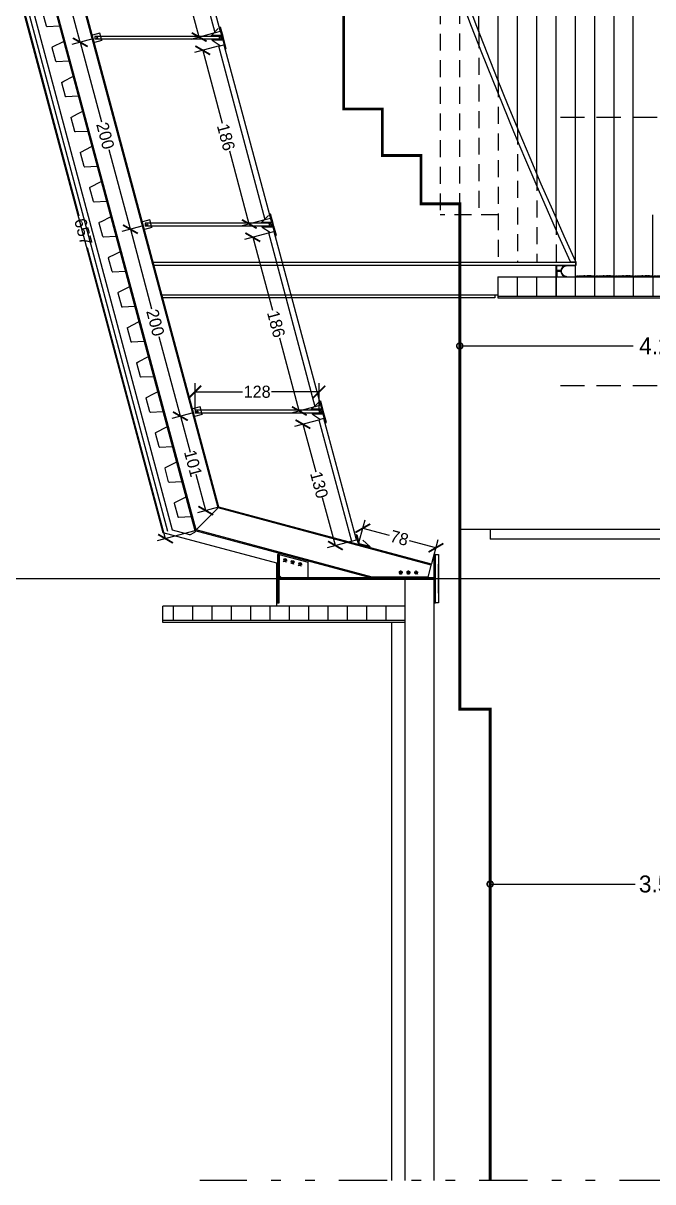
# Model space of a CAD drawing. Extents: x 271.1 to 330.5, y -7 to 33.8.
# Drawn here: x 277.92 to 284.43, y -3.02 to 8.95 of the extents above; entities that cross this region are included whole.
import ezdxf

# ---------------------------------------------------------------- set-up
doc = ezdxf.new("R2010")
doc.units = 0
doc.header["$MEASUREMENT"] = 0
doc.linetypes.add('TRATTEGGIATA', pattern=[0.75, 0.5, -0.25])
doc.linetypes.add('TRATTO-PUNTI', pattern=[1.25, 0.5, -0.25, 0, -0.25, 0, -0.25])
doc.layers.get('0').update_dxf_attribs({"linetype": 'CONTINUOUS'})
doc.layers.get('DEFPOINTS').update_dxf_attribs({"linetype": 'CONTINUOUS'})
for name, color, linetype in [('025', 1, 'CONTINUOUS'), ('035', 2, 'CONTINUOUS'), ('CM', 3, 'CONTINUOUS'), ('CONTROSOFFITTI', 5, 'CONTINUOUS'), ('CS', 1, 'CONTINUOUS'), ('MAGLIA', 6, 'CONTINUOUS'), ('MURO', 1, 'CONTINUOUS'), ('QUOTAFINITO', 4, 'CONTINUOUS'), ('SOTTOSTRUTTURA', 4, 'CONTINUOUS')]:
    doc.layers.add(name, color=color, linetype=linetype)
doc.linetypes.add('ISOLAMENTO', pattern='A,0.0001,-0.1,[134,ltypeshp.shx,S=0.1,R=0,X=-0.1,Y=0],-0.2,[134,ltypeshp.shx,S=0.1,R=180,X=0.1,Y=0],-0.1', length=0.4001)
doc.dimstyles.new('10', dxfattribs={"dimscale": 0.05, "dimtxt": 2.5, "dimasz": 2.5, "dimexe": 1.8, "dimexo": 0.1, "dimgap": 0.09, "dimtad": 0, "dimtoh": 1, "dimdec": 0, "dimlfac": 100, "dimtxsty": 'STANDARD', "dimblk1": 'ARCHTICK', "dimblk2": 'ARCHTICK', "dimsah": 1, "dimcen": 1.5, "dimclrd": 1, "dimclre": 2, "dimclrt": 5, "dimazin": 3, "dimtfac": 1, "dimtdec": 4, "dimtmove": 0, "dimatfit": 3, "dimtolj": 1, "dimtzin": 0})
doc.dimstyles.new('100', dxfattribs={"dimscale": 0.05, "dimtxt": 3.5, "dimasz": 2.5, "dimexe": 1.8, "dimexo": 0.1, "dimgap": 0.09, "dimtad": 0, "dimtoh": 1, "dimdec": 3, "dimtxsty": 'STANDARD', "dimblk1": 'DOTSMALL', "dimblk2": 'DOTSMALL', "dimsah": 1, "dimcen": 1.5, "dimclrd": 1, "dimclre": 2, "dimclrt": 5, "dimazin": 3, "dimtfac": 1, "dimtdec": 4, "dimtmove": 0, "dimatfit": 3, "dimtolj": 1, "dimtzin": 0})

# ---------------------------------------------------------------- blocks, each defined once
blk = doc.blocks.new('M18')
at = {"layer": 'CM'}
for p, q in [((-9, 9), (-15, 15)), ((9, 9), (15, 15)), ((-9, -9), (-15, -15)), ((15, -15), (9, -9))]:
    blk.add_line(p, q, dxfattribs=at)
at = {"layer": 'CM', "const_width": 12.5}
for points in [[(0, 7, 0.414214), (-7, 0, 1)], [(-7, 0, 0.414214), (0, -7, 1)]]:
    blk.add_lwpolyline(points, format="xyb", dxfattribs=at)
at = {"layer": 'CM'}
blk.add_circle((0, 0), 12.7, dxfattribs=at)
at = {"layer": 'CS'}
for p, q in [((-21, 0), (21, 0)), ((0, 21), (0, -21))]:
    blk.add_line(p, q, dxfattribs=at)
blk = doc.blocks.new('_DOTSMALL')
at = {"color": 0, "linetype": 'BYBLOCK', "ltscale": 0.5, "const_width": 0.5}
blk.add_lwpolyline([(-0.0625, 0, 1), (0.0625, 0, 1)], format="xyb", close=True, dxfattribs=at)
blk = doc.blocks.new('*D21')
at = {"color": 2, "linetype": 'BYBLOCK', "ltscale": 0.5}
for p, q in [((282.431, 6.109), (282.431, 5.528)), ((286.725, 6.109), (286.725, 5.528))]:
    blk.add_line(p, q, dxfattribs=at)
at = {"color": 1, "linetype": 'BYBLOCK', "ltscale": 0.5}
for p, q in [((282.431, 5.618), (284.223, 5.618)), ((286.725, 5.618), (284.932, 5.618))]:
    blk.add_line(p, q, dxfattribs=at)
at = {"layer": 'DEFPOINTS', "color": 0, "linetype": 'BYBLOCK', "ltscale": 0.5}
for p in [(282.431, 6.114), (286.725, 6.114), (282.431, 5.618)]:
    blk.add_point(p, dxfattribs=at)
at = {"color": 1, "linetype": 'BYBLOCK', "ltscale": 0.5, "xscale": 0.125, "yscale": 0.125, "zscale": 0.125, "rotation": 180}
blk.add_blockref('_DOTSMALL', (282.431, 5.618), dxfattribs=at)
at = {"color": 1, "linetype": 'BYBLOCK', "ltscale": 0.5, "xscale": 0.125, "yscale": 0.125, "zscale": 0.125}
blk.add_blockref('_DOTSMALL', (286.725, 5.618), dxfattribs=at)
at = {"color": 5, "linetype": 'BYBLOCK', "ltscale": 0.5, "insert": (284.578, 5.618), "char_height": 0.175, "attachment_point": 5}
blk.add_mtext('\\A1;4.294', dxfattribs=at)
blk = doc.blocks.new('*D22')
at = {"color": 2, "linetype": 'BYBLOCK', "ltscale": 0.5}
for p, q in [((282.745, 1.859), (282.745, -0.034)), ((286.275, 1.859), (286.275, -0.034))]:
    blk.add_line(p, q, dxfattribs=at)
at = {"color": 1, "linetype": 'BYBLOCK', "ltscale": 0.5}
for p, q in [((282.745, 0.056), (284.243, 0.056)), ((286.275, 0.056), (284.777, 0.056))]:
    blk.add_line(p, q, dxfattribs=at)
at = {"layer": 'DEFPOINTS', "color": 0, "linetype": 'BYBLOCK', "ltscale": 0.5}
for p in [(282.745, 1.864), (286.275, 1.864), (286.275, 0.056)]:
    blk.add_point(p, dxfattribs=at)
at = {"color": 1, "linetype": 'BYBLOCK', "ltscale": 0.5, "xscale": 0.125, "yscale": 0.125, "zscale": 0.125, "rotation": 180}
blk.add_blockref('_DOTSMALL', (282.745, 0.056), dxfattribs=at)
at = {"color": 1, "linetype": 'BYBLOCK', "ltscale": 0.5, "xscale": 0.125, "yscale": 0.125, "zscale": 0.125}
blk.add_blockref('_DOTSMALL', (286.275, 0.056), dxfattribs=at)
at = {"color": 5, "linetype": 'BYBLOCK', "ltscale": 0.5, "insert": (284.51, 0.056), "char_height": 0.175, "attachment_point": 5}
blk.add_mtext('\\A1;3.53', dxfattribs=at)
blk = doc.blocks.new('NODOA')
at = {"layer": 'SOTTOSTRUTTURA', "linetype": 'TRATTEGGIATA', "ltscale": 0.05}
for p, q in [((0.001, 0.098), (-0.121, -0.01)), ((0.051, 0.093), (0.11, -0.01))]:
    blk.add_line(p, q, dxfattribs=at)
at = {"layer": 'SOTTOSTRUTTURA'}
for p, q in [((-0.029, -0.01), (0.001, 0.098)), ((0.001, 0.098), (0.01, 0.096)), ((0.023, -0.01), (0.051, 0.093)), ((0.041, 0.096), (0.051, 0.093)), ((-0.121, -0.01), (-0.029, -0.01)), ((-0.121, -0.01), (-0.121, -0.02)), ((-0.121, -0.02), (-0.021, -0.02)), ((0.01, -0.02), (0.11, -0.02)), ((0.023, -0.01), (0.11, -0.01)), ((0.11, -0.01), (0.11, -0.02))]:
    blk.add_line(p, q, dxfattribs=at)
at = {"layer": 'SOTTOSTRUTTURA', "ltscale": 0.5}
for p, q in [((0.021, 0.02), (-0.021, -0.02)), ((-0.01, 0.02), (0.021, 0.02)), ((-0.01, 0.02), (0.01, -0.02)), ((-0.021, -0.02), (0.01, -0.02))]:
    blk.add_line(p, q, dxfattribs=at)
blk = doc.blocks.new('NODOB')
at = {"layer": 'SOTTOSTRUTTURA'}
for p, q in [((-0.723, 1.227), (-0.843, 1.227)), ((-0.843, 1.217), (-0.843, 1.227)), ((-0.843, 1.217), (-0.729, 1.217)), ((-0.682, 1.135), (-0.729, 1.217)), ((-0.673, 1.14), (-0.723, 1.227)), ((-0.682, 1.135), (-0.673, 1.14))]:
    blk.add_line(p, q, dxfattribs=at)
at = {"layer": 'SOTTOSTRUTTURA', "linetype": 'TRATTEGGIATA', "ltscale": 0.01}
blk.add_line((-0.843, 1.217), (-0.682, 1.135), dxfattribs=at)
blk = doc.blocks.new('_ARCHTICK')
at = {"color": 0, "linetype": 'BYBLOCK', "ltscale": 0.5, "const_width": 0.15}
blk.add_lwpolyline([(-0.5, -0.5), (0.5, 0.5)], dxfattribs=at)
blk = doc.blocks.new('*D60')
at = {"color": 2, "linetype": 'BYBLOCK', "ltscale": 0.5}
for p, q in [((279.696, 4.958), (279.696, 5.234)), ((280.978, 4.958), (280.978, 5.234))]:
    blk.add_line(p, q, dxfattribs=at)
at = {"color": 1, "linetype": 'BYBLOCK', "ltscale": 0.5}
for p, q in [((279.696, 5.144), (280.187, 5.144)), ((280.978, 5.144), (280.487, 5.144))]:
    blk.add_line(p, q, dxfattribs=at)
at = {"layer": 'DEFPOINTS', "color": 0, "linetype": 'BYBLOCK', "ltscale": 0.5}
for p in [(280.978, 5.144), (279.696, 4.953), (280.978, 4.953)]:
    blk.add_point(p, dxfattribs=at)
at = {"color": 1, "linetype": 'BYBLOCK', "ltscale": 0.5, "xscale": 0.125, "yscale": 0.125, "zscale": 0.125, "rotation": 180}
blk.add_blockref('_ARCHTICK', (279.696, 5.144), dxfattribs=at)
at = {"color": 1, "linetype": 'BYBLOCK', "ltscale": 0.5, "xscale": 0.125, "yscale": 0.125, "zscale": 0.125}
blk.add_blockref('_ARCHTICK', (280.978, 5.144), dxfattribs=at)
at = {"color": 5, "linetype": 'BYBLOCK', "ltscale": 0.5, "insert": (280.337, 5.144), "char_height": 0.125, "attachment_point": 5}
blk.add_mtext('\\A1;128', dxfattribs=at)
blk = doc.blocks.new('*D61')
at = {"color": 2, "linetype": 'BYBLOCK', "ltscale": 0.5}
for p, q in [((279.675, 4.927), (279.457, 4.869)), ((279.937, 3.952), (279.719, 3.893))]:
    blk.add_line(p, q, dxfattribs=at)
at = {"color": 1, "linetype": 'BYBLOCK', "ltscale": 0.5}
for p, q in [((279.544, 4.892), (279.644, 4.519)), ((279.806, 3.916), (279.706, 4.289))]:
    blk.add_line(p, q, dxfattribs=at)
at = {"layer": 'DEFPOINTS', "color": 0, "linetype": 'BYBLOCK', "ltscale": 0.5}
for p in [(279.68, 4.929), (279.544, 4.892), (279.942, 3.953)]:
    blk.add_point(p, dxfattribs=at)
at = {"color": 1, "linetype": 'BYBLOCK', "ltscale": 0.5, "xscale": 0.125, "yscale": 0.125, "zscale": 0.125}
for p, rotation in [((279.544, 4.892), 105.000000000003), ((279.806, 3.916), 285.0000000000031)]:
    blk.add_blockref('_ARCHTICK', p, dxfattribs=dict(at, rotation=rotation))
at = {"color": 5, "linetype": 'BYBLOCK', "ltscale": 0.5, "insert": (279.675, 4.404), "char_height": 0.125, "attachment_point": 5, "rotation": 285}
blk.add_mtext('\\A1;101', dxfattribs=at)
blk = doc.blocks.new('*D62')
at = {"color": 2, "linetype": 'BYBLOCK', "ltscale": 0.5}
blk.add_line((279.158, 6.859), (278.94, 6.801), dxfattribs=at)
at = {"color": 1, "linetype": 'BYBLOCK', "ltscale": 0.5}
for p, q in [((279.027, 6.824), (279.246, 6.003)), ((279.544, 4.892), (279.324, 5.713))]:
    blk.add_line(p, q, dxfattribs=at)
at = {"layer": 'DEFPOINTS', "color": 0, "linetype": 'BYBLOCK', "ltscale": 0.5}
for p in [(279.163, 6.861), (279.027, 6.824), (279.68, 4.929)]:
    blk.add_point(p, dxfattribs=at)
at = {"color": 1, "linetype": 'BYBLOCK', "ltscale": 0.5, "xscale": 0.125, "yscale": 0.125, "zscale": 0.125}
for p, rotation in [((279.027, 6.824), 105.0000000000009), ((279.544, 4.892), 285.0000000000009)]:
    blk.add_blockref('_ARCHTICK', p, dxfattribs=dict(at, rotation=rotation))
at = {"color": 5, "linetype": 'BYBLOCK', "ltscale": 0.5, "insert": (279.285, 5.858), "char_height": 0.125, "attachment_point": 5, "rotation": 285}
blk.add_mtext('\\A1;200', dxfattribs=at)
blk = doc.blocks.new('*D63')
at = {"color": 2, "linetype": 'BYBLOCK', "ltscale": 0.5}
blk.add_line((278.64, 8.791), (278.422, 8.733), dxfattribs=at)
at = {"color": 1, "linetype": 'BYBLOCK', "ltscale": 0.5}
for p, q in [((278.509, 8.756), (278.729, 7.935)), ((279.027, 6.824), (278.807, 7.645))]:
    blk.add_line(p, q, dxfattribs=at)
at = {"layer": 'DEFPOINTS', "color": 0, "linetype": 'BYBLOCK', "ltscale": 0.5}
for p in [(278.509, 8.756), (278.645, 8.792), (279.163, 6.861)]:
    blk.add_point(p, dxfattribs=at)
at = {"color": 1, "linetype": 'BYBLOCK', "ltscale": 0.5, "xscale": 0.125, "yscale": 0.125, "zscale": 0.125}
for p, rotation in [((278.509, 8.756), 105.0000000000009), ((279.027, 6.824), 285.0000000000009)]:
    blk.add_blockref('_ARCHTICK', p, dxfattribs=dict(at, rotation=rotation))
at = {"color": 5, "linetype": 'BYBLOCK', "ltscale": 0.5, "insert": (278.768, 7.79), "char_height": 0.125, "attachment_point": 5, "rotation": 285}
blk.add_mtext('\\A1;200', dxfattribs=at)
blk = doc.blocks.new('*D64')
at = {"color": 2, "linetype": 'BYBLOCK', "ltscale": 0.5}
blk.add_line((278.359, 9.838), (278.141, 9.78), dxfattribs=at)
at = {"color": 1, "linetype": 'BYBLOCK', "ltscale": 0.5}
for p, q in [((278.228, 9.803), (278.332, 9.415)), ((278.509, 8.756), (278.405, 9.144))]:
    blk.add_line(p, q, dxfattribs=at)
at = {"layer": 'DEFPOINTS', "color": 0, "linetype": 'BYBLOCK', "ltscale": 0.5}
for p in [(278.364, 9.84), (278.228, 9.803), (278.645, 8.792)]:
    blk.add_point(p, dxfattribs=at)
at = {"color": 1, "linetype": 'BYBLOCK', "ltscale": 0.5, "xscale": 0.125, "yscale": 0.125, "zscale": 0.125}
for p, rotation in [((278.228, 9.803), 105.0000000000009), ((278.509, 8.756), 285.0000000000009)]:
    blk.add_blockref('_ARCHTICK', p, dxfattribs=dict(at, rotation=rotation))
at = {"color": 5, "linetype": 'BYBLOCK', "ltscale": 0.5, "insert": (278.369, 9.28), "char_height": 0.125, "attachment_point": 5, "rotation": 285}
blk.add_mtext('\\A1;108', dxfattribs=at)
blk = doc.blocks.new('*D65')
at = {"color": 2, "linetype": 'BYBLOCK', "ltscale": 0.5}
for p, q in [((277.992, 10.05), (277.603, 9.946)), ((279.692, 3.707), (279.303, 3.602))]:
    blk.add_line(p, q, dxfattribs=at)
at = {"color": 1, "linetype": 'BYBLOCK', "ltscale": 0.5}
for p, q in [((277.69, 9.969), (278.495, 6.963)), ((279.39, 3.626), (278.584, 6.632))]:
    blk.add_line(p, q, dxfattribs=at)
at = {"layer": 'DEFPOINTS', "color": 0, "linetype": 'BYBLOCK', "ltscale": 0.5}
for p in [(277.69, 9.969), (277.997, 10.052), (279.697, 3.708)]:
    blk.add_point(p, dxfattribs=at)
at = {"color": 1, "linetype": 'BYBLOCK', "ltscale": 0.5, "xscale": 0.125, "yscale": 0.125, "zscale": 0.125}
for p, rotation in [((277.69, 9.969), 105.0000000000004), ((279.39, 3.626), 285.0000000000004)]:
    blk.add_blockref('_ARCHTICK', p, dxfattribs=dict(at, rotation=rotation))
at = {"color": 5, "linetype": 'BYBLOCK', "ltscale": 0.5, "insert": (278.54, 6.798), "char_height": 0.125, "attachment_point": 5, "rotation": 285}
blk.add_mtext('\\A1;657', dxfattribs=at)
blk = doc.blocks.new('*D68')
at = {"color": 2, "linetype": 'BYBLOCK', "ltscale": 0.5}
for p, q in [((280.97, 4.852), (280.723, 4.786)), ((281.306, 3.597), (281.059, 3.531))]:
    blk.add_line(p, q, dxfattribs=at)
at = {"color": 1, "linetype": 'BYBLOCK', "ltscale": 0.5}
for p, q in [((280.81, 4.809), (280.942, 4.317)), ((281.146, 3.555), (281.014, 4.047))]:
    blk.add_line(p, q, dxfattribs=at)
at = {"layer": 'DEFPOINTS', "color": 0, "linetype": 'BYBLOCK', "ltscale": 0.5}
for p in [(280.81, 4.809), (280.975, 4.854), (281.311, 3.599)]:
    blk.add_point(p, dxfattribs=at)
at = {"color": 1, "linetype": 'BYBLOCK', "ltscale": 0.5, "xscale": 0.125, "yscale": 0.125, "zscale": 0.125}
for p, rotation in [((280.81, 4.809), 104.999999999946), ((281.146, 3.555), 284.999999999946)]:
    blk.add_blockref('_ARCHTICK', p, dxfattribs=dict(at, rotation=rotation))
at = {"color": 5, "linetype": 'BYBLOCK', "ltscale": 0.5, "insert": (280.978, 4.182), "char_height": 0.125, "attachment_point": 5, "rotation": 285}
blk.add_mtext('\\A1;130', dxfattribs=at)
blk = doc.blocks.new('*D69')
at = {"color": 2, "linetype": 'BYBLOCK', "ltscale": 0.5}
for p, q in [((280.452, 6.784), (280.205, 6.718)), ((280.933, 4.989), (280.687, 4.923))]:
    blk.add_line(p, q, dxfattribs=at)
at = {"color": 1, "linetype": 'BYBLOCK', "ltscale": 0.5}
for p, q in [((280.292, 6.741), (280.494, 5.989)), ((280.773, 4.946), (280.572, 5.698))]:
    blk.add_line(p, q, dxfattribs=at)
at = {"layer": 'DEFPOINTS', "color": 0, "linetype": 'BYBLOCK', "ltscale": 0.5}
for p in [(280.292, 6.741), (280.457, 6.785), (280.938, 4.99)]:
    blk.add_point(p, dxfattribs=at)
at = {"color": 1, "linetype": 'BYBLOCK', "ltscale": 0.5, "xscale": 0.125, "yscale": 0.125, "zscale": 0.125}
for p, rotation in [((280.292, 6.741), 105.0000000000025), ((280.773, 4.946), 285.0000000000024)]:
    blk.add_blockref('_ARCHTICK', p, dxfattribs=dict(at, rotation=rotation))
at = {"color": 5, "linetype": 'BYBLOCK', "ltscale": 0.5, "insert": (280.533, 5.844), "char_height": 0.125, "attachment_point": 5, "rotation": 285}
blk.add_mtext('\\A1;186', dxfattribs=at)
blk = doc.blocks.new('*D70')
at = {"color": 2, "linetype": 'BYBLOCK', "ltscale": 0.5}
for p, q in [((279.935, 8.716), (279.688, 8.65)), ((280.416, 6.921), (280.169, 6.855))]:
    blk.add_line(p, q, dxfattribs=at)
at = {"color": 1, "linetype": 'BYBLOCK', "ltscale": 0.5}
for p, q in [((279.775, 8.673), (279.976, 7.921)), ((280.256, 6.878), (280.054, 7.63))]:
    blk.add_line(p, q, dxfattribs=at)
at = {"layer": 'DEFPOINTS', "color": 0, "linetype": 'BYBLOCK', "ltscale": 0.5}
for p in [(279.775, 8.673), (279.939, 8.717), (280.42, 6.922)]:
    blk.add_point(p, dxfattribs=at)
at = {"color": 1, "linetype": 'BYBLOCK', "ltscale": 0.5, "xscale": 0.125, "yscale": 0.125, "zscale": 0.125}
for p, rotation in [((279.775, 8.673), 104.9999999999993), ((280.256, 6.878), 284.9999999999993)]:
    blk.add_blockref('_ARCHTICK', p, dxfattribs=dict(at, rotation=rotation))
at = {"color": 5, "linetype": 'BYBLOCK', "ltscale": 0.5, "insert": (280.015, 7.775), "char_height": 0.125, "attachment_point": 5, "rotation": 285}
blk.add_mtext('\\A1;186', dxfattribs=at)
blk = doc.blocks.new('*D71')
at = {"color": 2, "linetype": 'BYBLOCK', "ltscale": 0.5}
for p, q in [((279.563, 10.104), (279.316, 10.038)), ((279.898, 8.853), (279.651, 8.786))]:
    blk.add_line(p, q, dxfattribs=at)
at = {"color": 1, "linetype": 'BYBLOCK', "ltscale": 0.5}
for p, q in [((279.403, 10.061), (279.534, 9.57)), ((279.738, 8.81), (279.607, 9.3))]:
    blk.add_line(p, q, dxfattribs=at)
at = {"layer": 'DEFPOINTS', "color": 0, "linetype": 'BYBLOCK', "ltscale": 0.5}
for p in [(279.403, 10.061), (279.568, 10.105), (279.903, 8.854)]:
    blk.add_point(p, dxfattribs=at)
at = {"color": 1, "linetype": 'BYBLOCK', "ltscale": 0.5, "xscale": 0.125, "yscale": 0.125, "zscale": 0.125}
for p, rotation in [((279.403, 10.061), 105.000000000057), ((279.738, 8.81), 285.000000000057)]:
    blk.add_blockref('_ARCHTICK', p, dxfattribs=dict(at, rotation=rotation))
at = {"color": 5, "linetype": 'BYBLOCK', "ltscale": 0.5, "insert": (279.571, 9.435), "char_height": 0.125, "attachment_point": 5, "rotation": 285}
blk.add_mtext('\\A1;130', dxfattribs=at)
blk = doc.blocks.new('*D91')
at = {"color": 2, "linetype": 'BYBLOCK', "ltscale": 0.5}
for p, q in [((281.385, 3.571), (281.452, 3.821)), ((282.141, 3.369), (282.208, 3.619))]:
    blk.add_line(p, q, dxfattribs=at)
at = {"color": 1, "linetype": 'BYBLOCK', "ltscale": 0.5}
for p, q in [((281.429, 3.734), (281.702, 3.661)), ((282.185, 3.532), (281.912, 3.605))]:
    blk.add_line(p, q, dxfattribs=at)
at = {"layer": 'DEFPOINTS', "color": 0, "linetype": 'BYBLOCK', "ltscale": 0.5}
for p in [(281.384, 3.567), (282.185, 3.532), (282.14, 3.364)]:
    blk.add_point(p, dxfattribs=at)
at = {"color": 1, "linetype": 'BYBLOCK', "ltscale": 0.5, "xscale": 0.125, "yscale": 0.125, "zscale": 0.125}
for p, rotation in [((281.429, 3.734), 164.9999997134107), ((282.185, 3.532), 344.9999997134107)]:
    blk.add_blockref('_ARCHTICK', p, dxfattribs=dict(at, rotation=rotation))
at = {"color": 5, "linetype": 'BYBLOCK', "ltscale": 0.5, "insert": (281.807, 3.633), "char_height": 0.125, "attachment_point": 5, "rotation": 345}
blk.add_mtext('\\A1;78', dxfattribs=at)

msp = doc.modelspace()

# ---------------------------------------------------------------- linework, layer by layer
for p, q in [((279.2635, 6.4839), (283.6236, 6.4839)), ((279.2715, 6.4539), (283.6236, 6.4539)), ((282.8247, 6.3339), (283.4247, 6.3339)), ((282.8247, 6.3339), (282.8247, 6.1139)), ((282.8247, 6.3339), (282.8247, 6.1139)), ((283.0247, 6.3339), (283.0247, 6.1339)), ((283.2247, 6.3339), (283.2247, 6.1339)), ((283.4247, 6.3339), (283.4247, 6.1339)), ((283.4297, 6.1339), (283.4297, 6.3339)), ((283.4297, 6.3339), (286.8447, 6.3339)), ((283.6247, 6.3339), (283.6247, 6.1339)), ((283.6247, 6.3339), (283.6247, 6.1339)), ((283.8247, 6.3339), (283.8247, 6.1339)), ((284.0247, 6.3339), (284.0247, 6.1339)), ((284.2247, 6.3339), (284.2247, 6.1339)), ((284.4247, 6.3339), (284.4247, 6.1339)), ((282.8247, 6.1439), (279.3546, 6.1439)), ((282.8247, 6.1439), (279.3546, 6.1439)), ((282.7947, 6.1139), (279.3626, 6.1139)), ((282.7947, 6.1139), (279.3626, 6.1139)), ((282.7947, 6.1439), (282.7947, 6.1139)), ((282.7947, 6.1439), (282.7947, 6.1139)), ((282.8247, 6.1339), (286.8447, 6.1339)), ((282.8247, 6.1139), (286.8447, 6.1139)), ((281.8647, 3.2074), (281.8647, -3.0061)), ((282.1647, 3.2074), (282.1647, -3.0061)), ((281.8647, 2.9289), (279.3631, 2.9289)), ((279.3631, 2.7589), (279.3631, 2.9289)), ((281.8647, 2.7789), (279.3631, 2.7789)), ((281.8647, 2.7589), (279.3631, 2.7589))]:
    msp.add_line(p, q)
at = {"linetype": 'TRATTO-PUNTI'}
msp.add_line((290.3821, -3.0061), (279.7436, -3.0061), dxfattribs=at)
at = {"start_tangent": (-0.9999974, 0.0022791), "end_tangent": (-0.7069003, -0.7073132)}
for points in [[(283.6255, 6.3339), (283.6291, 6.3379), (283.6308, 6.339), (283.6353, 6.339), (283.6402, 6.3404), (283.6442, 6.3422), (283.6487, 6.3422), (283.6532, 6.3413), (283.6577, 6.3408), (283.6639, 6.3408), (283.6697, 6.3417), (283.6738, 6.3431), (283.6791, 6.3431), (283.6841, 6.3422), (283.6899, 6.3422), (283.6957, 6.3422), (283.7024, 6.3417), (283.7087, 6.3422), (283.7127, 6.344), (283.7208, 6.3444), (283.7261, 6.3435), (283.7355, 6.3431), (283.7418, 6.3426), (283.7498, 6.3453), (283.7575, 6.3471), (283.7642, 6.3449), (283.7727, 6.344), (283.7812, 6.3453), (283.7874, 6.3449), (283.7937, 6.3413), (283.8009, 6.3426), (283.8067, 6.3435), (283.812, 6.3435), (283.8188, 6.3408), (283.8228, 6.3339)], [(283.8255, 6.3339), (283.8291, 6.3379), (283.8308, 6.339), (283.8353, 6.339), (283.8402, 6.3404), (283.8442, 6.3422), (283.8487, 6.3422), (283.8532, 6.3413), (283.8577, 6.3408), (283.8639, 6.3408), (283.8697, 6.3417), (283.8738, 6.3431), (283.8791, 6.3431), (283.8841, 6.3422), (283.8899, 6.3422), (283.8957, 6.3422), (283.9024, 6.3417), (283.9087, 6.3422), (283.9127, 6.344), (283.9208, 6.3444), (283.9261, 6.3435), (283.9355, 6.3431), (283.9418, 6.3426), (283.9498, 6.3453), (283.9575, 6.3471), (283.9642, 6.3449), (283.9727, 6.344), (283.9812, 6.3453), (283.9874, 6.3449), (283.9937, 6.3413), (284.0009, 6.3426), (284.0067, 6.3435), (284.012, 6.3435), (284.0188, 6.3408), (284.0228, 6.3339)], [(284.0255, 6.3339), (284.0291, 6.3379), (284.0308, 6.339), (284.0353, 6.339), (284.0402, 6.3404), (284.0442, 6.3422), (284.0487, 6.3422), (284.0532, 6.3413), (284.0577, 6.3408), (284.0639, 6.3408), (284.0697, 6.3417), (284.0738, 6.3431), (284.0791, 6.3431), (284.0841, 6.3422), (284.0899, 6.3422), (284.0957, 6.3422), (284.1024, 6.3417), (284.1087, 6.3422), (284.1127, 6.344), (284.1208, 6.3444), (284.1261, 6.3435), (284.1355, 6.3431), (284.1418, 6.3426), (284.1498, 6.3453), (284.1575, 6.3471), (284.1642, 6.3449), (284.1727, 6.344), (284.1812, 6.3453), (284.1874, 6.3449), (284.1937, 6.3413), (284.2009, 6.3426), (284.2067, 6.3435), (284.212, 6.3435), (284.2188, 6.3408), (284.2228, 6.3339)], [(284.2255, 6.3339), (284.2291, 6.3379), (284.2308, 6.339), (284.2353, 6.339), (284.2402, 6.3404), (284.2442, 6.3422), (284.2487, 6.3422), (284.2532, 6.3413), (284.2577, 6.3408), (284.2639, 6.3408), (284.2697, 6.3417), (284.2738, 6.3431), (284.2791, 6.3431), (284.2841, 6.3422), (284.2899, 6.3422), (284.2957, 6.3422), (284.3024, 6.3417), (284.3087, 6.3422), (284.3127, 6.344), (284.3208, 6.3444), (284.3261, 6.3435), (284.3355, 6.3431), (284.3418, 6.3426), (284.3498, 6.3453), (284.3575, 6.3471), (284.3642, 6.3449), (284.3727, 6.344), (284.3812, 6.3453), (284.3874, 6.3449), (284.3937, 6.3413), (284.4009, 6.3426), (284.4067, 6.3435), (284.412, 6.3435), (284.4188, 6.3408), (284.4228, 6.3339)], [(284.4255, 6.3339), (284.4291, 6.3379), (284.4308, 6.339), (284.4353, 6.339), (284.4402, 6.3404), (284.4442, 6.3422), (284.4487, 6.3422), (284.4532, 6.3413), (284.4577, 6.3408), (284.4639, 6.3408), (284.4697, 6.3417), (284.4738, 6.3431), (284.4791, 6.3431), (284.4841, 6.3422), (284.4899, 6.3422), (284.4957, 6.3422), (284.5024, 6.3417), (284.5087, 6.3422), (284.5127, 6.344), (284.5208, 6.3444), (284.5261, 6.3435), (284.5355, 6.3431), (284.5418, 6.3426), (284.5498, 6.3453), (284.5575, 6.3471), (284.5642, 6.3449), (284.5727, 6.344), (284.5812, 6.3453), (284.5874, 6.3449), (284.5937, 6.3413), (284.6009, 6.3426), (284.6067, 6.3435), (284.612, 6.3435), (284.6188, 6.3408), (284.6228, 6.3339)]]:
    msp.add_spline(points, degree=3, dxfattribs=at)
at = {"layer": '025'}
for p, q in [((279.3663, 3.6877), (277.6729, 10.0075)), ((283.5769, 6.4889), (283.5769, 6.4839)), ((283.5769, 6.4889), (283.6318, 6.4889)), ((283.6268, 6.4839), (283.6268, 6.4539)), ((283.6318, 6.4889), (283.6318, 6.4489)), ((283.4279, 6.3339), (283.4279, 6.4539)), ((283.4329, 6.4489), (283.6318, 6.4489)), ((283.4329, 6.3964), (283.4329, 6.4489)), ((283.4751, 6.3964), (283.4329, 6.3964)), ((283.4751, 6.3864), (283.4329, 6.3864)), ((283.4329, 6.3864), (283.4329, 6.3339)), ((283.5324, 6.4489), (283.5324, 6.4439)), ((283.5324, 6.3389), (283.5324, 6.3339)), ((280.541, 3.3729), (279.3663, 3.6877)), ((280.541, 2.9289), (280.541, 3.3729)), ((279.4679, 2.9289), (279.4679, 2.7789)), ((279.6679, 2.9289), (279.6679, 2.7789)), ((279.8679, 2.9289), (279.8679, 2.7789)), ((280.0679, 2.9289), (280.0679, 2.7789)), ((280.2679, 2.9289), (280.2679, 2.7789)), ((280.4679, 2.9289), (280.4679, 2.7789)), ((280.6679, 2.9289), (280.6679, 2.7789)), ((280.8679, 2.9289), (280.8679, 2.7789)), ((281.0679, 2.9289), (281.0679, 2.7789)), ((281.2679, 2.9289), (281.2679, 2.7789)), ((281.4679, 2.9289), (281.4679, 2.7789)), ((281.6679, 2.9289), (281.6679, 2.7789))]:
    msp.add_line(p, q, dxfattribs=at)
at = {"layer": '025', "linetype": 'ISOLAMENTO', "ltscale": 0.1}
msp.add_line((279.4146, 3.7006), (277.7212, 10.0204), dxfattribs=at)
at = {"layer": '025', "color": 5, "linetype": 'TRATTEGGIATA', "ltscale": 0.35}
for p, q in [((282.2279, 9.9449), (282.2279, 6.9739)), ((282.4279, 9.3968), (282.4279, 6.9739)), ((282.6279, 8.8702), (282.6279, 6.9739)), ((282.8279, 8.3631), (282.8279, 6.4839)), ((283.0279, 7.8737), (283.0279, 6.4839)), ((283.2279, 7.396), (283.2279, 6.4839)), ((282.8279, 6.9739), (282.2279, 6.9739)), ((283.4279, 6.9421), (283.4279, 6.4839))]:
    msp.add_line(p, q, dxfattribs=at)
at = {"layer": '025'}
for radius, start, end in [(0.0575, 90, 175.01146), (0.0575, 184.98854, 270), (0.0525, 90, 270)]:
    msp.add_arc((283.5324, 6.3914), radius, start, end, dxfattribs=at)
at = {"layer": '035'}
for p, q in [((279.4629, 3.7136), (277.7695, 10.0334)), ((279.64, 3.6661), (279.4629, 3.7136))]:
    msp.add_line(p, q, dxfattribs=at)
msp.add_lwpolyline([(279.64, 3.6661), (279.6942, 3.694, 0.3360096), (279.6999, 3.708), (279.664, 3.8419, 0.3360096), (279.6521, 3.8512), (279.5265, 3.845, -0.3360096), (279.5194, 3.8506), (279.4819, 3.9903, -0.1635129), (279.4822, 3.9951, -0.1635129), (279.4853, 3.9987), (279.5972, 4.0562, 0.3360096), (279.6029, 4.0702), (279.567, 4.2041, 0.3360096), (279.5551, 4.2134), (279.4295, 4.2072, -0.3360096), (279.4223, 4.2128), (279.3849, 4.3526, -0.1635129), (279.3852, 4.3573, -0.1635129), (279.3883, 4.361), (279.5001, 4.4184, 0.3360096), (279.5058, 4.4324), (279.4699, 4.5663, 0.3360096), (279.458, 4.5756), (279.3324, 4.5695, -0.3360096), (279.3253, 4.575), (279.2878, 4.7148, -0.1635129), (279.2881, 4.7196, -0.1635129), (279.2912, 4.7232), (279.4031, 4.7807, 0.3360096), (279.4088, 4.7946), (279.3729, 4.9286, 0.3360096), (279.361, 4.9378), (279.2354, 4.9317, -0.3360096), (279.2282, 4.9372), (279.1908, 5.077, -0.1635129), (279.191, 5.0818, -0.1635129), (279.1942, 5.0854), (279.2581, 5.1182), (279.306, 5.1429, 0.3360096), (279.3117, 5.1569), (279.2758, 5.2908, 0.3360096), (279.2639, 5.3001), (279.1383, 5.2939, -0.3360096), (279.1311, 5.2995), (279.0937, 5.4392, -0.1635129), (279.094, 5.444, -0.1635129), (279.0971, 5.4476), (279.1151, 5.4569), (279.209, 5.5051, 0.3360096), (279.2146, 5.5191), (279.1788, 5.653, 0.3360096), (279.1668, 5.6623), (279.0412, 5.6561, -0.3360096), (279.0341, 5.6617), (278.9966, 5.8015, -0.1635129), (278.9969, 5.8062, -0.1635129), (279.0001, 5.8098), (279.1119, 5.8673, 0.3360096), (279.1176, 5.8813), (279.0817, 6.0152, 0.3360096), (279.0698, 6.0245), (278.9442, 6.0184, -0.3360096), (278.937, 6.0239), (278.8996, 6.1637, -0.1635129), (278.8999, 6.1684, -0.1635129), (278.903, 6.1721), (279.0148, 6.2295, 0.3360096), (279.0205, 6.2435), (278.9846, 6.3775, 0.3360096), (278.9727, 6.3867), (278.8471, 6.3806, -0.3360096), (278.84, 6.3861), (278.8025, 6.5259, -0.1635129), (278.8028, 6.5307, -0.1635129), (278.8059, 6.5343), (278.8698, 6.5671), (278.9178, 6.5918, 0.3360096), (278.9235, 6.6058), (278.8876, 6.7397, 0.3360096), (278.8757, 6.7489), (278.7501, 6.7428, -0.3360096), (278.7429, 6.7484), (278.7055, 6.8881, -0.1635129), (278.7058, 6.8929, -0.1635129), (278.7089, 6.8965), (278.7269, 6.9057), (278.8207, 6.954, 0.3360096), (278.8264, 6.968), (278.7905, 7.1019, 0.3360096), (278.7786, 7.1112), (278.653, 7.105, -0.3360096), (278.6459, 7.1106), (278.6084, 7.2503, -0.1635129), (278.6087, 7.2551, -0.1635129), (278.6118, 7.2587), (278.7237, 7.3162, 0.3360096), (278.7294, 7.3302), (278.6935, 7.4641, 0.3360096), (278.6816, 7.4734), (278.556, 7.4672, -0.3360096), (278.5488, 7.4728), (278.5114, 7.6126, -0.1635129), (278.5116, 7.6173, -0.1635129), (278.5148, 7.621), (278.6266, 7.6784, 0.3360096), (278.6323, 7.6924), (278.5964, 7.8263, 0.3360096), (278.5845, 7.8356), (278.4589, 7.8295, -0.3360096), (278.4517, 7.835), (278.4143, 7.9748, -0.1635129), (278.4146, 7.9796, -0.1635129), (278.4177, 7.9832), (278.4816, 8.016), (278.5296, 8.0407, 0.3360096), (278.5352, 8.0546), (278.4994, 8.1886, 0.3360096), (278.4874, 8.1978), (278.3618, 8.1917, -0.3360096), (278.3547, 8.1972), (278.3172, 8.337, -0.1635129), (278.3175, 8.3418, -0.1635129), (278.3207, 8.3454), (278.3386, 8.3546), (278.4325, 8.4029, 0.3360096), (278.4382, 8.4169), (278.4023, 8.5508, 0.3360096), (278.3904, 8.5601), (278.2648, 8.5539, -0.3360096), (278.2576, 8.5595), (278.2202, 8.6992, -0.1635129), (278.2205, 8.704, -0.1635129), (278.2236, 8.7076), (278.3354, 8.7651, 0.3360096), (278.3411, 8.7791), (278.3052, 8.913, 0.3360096), (278.2933, 8.9223), (278.1677, 8.9161, -0.3360096), (278.1606, 8.9217), (278.1231, 9.0615, -0.1635129)], format="xyb", dxfattribs=at)
at = {"layer": 'CM'}
for p, q in [((279.6967, 3.708), (277.9969, 10.0517)), ((279.7054, 3.7167), (278.01, 10.0442)), ((279.9329, 3.9442), (278.3512, 9.8472)), ((279.9417, 3.9529), (278.3643, 9.8396)), ((279.6967, 3.708), (279.9417, 3.9529)), ((282.1396, 3.364), (279.9417, 3.9529)), ((282.1368, 3.3537), (279.9329, 3.9442)), ((281.5258, 3.2289), (279.7054, 3.7167)), ((281.4845, 3.2289), (279.6967, 3.708)), ((280.5647, 3.4639), (280.5487, 3.4639)), ((280.5487, 3.4639), (280.5487, 2.9639)), ((280.5647, 2.9639), (280.5647, 3.4639)), ((280.5647, 3.4639), (280.5647, 3.2454)), ((280.5647, 3.4639), (280.8647, 3.3835)), ((280.8647, 3.2204), (280.8647, 3.3835)), ((282.1034, 3.2289), (282.1396, 3.364)), ((282.1647, 3.4639), (282.1647, 2.9639)), ((282.1807, 3.4639), (282.1647, 3.4639)), ((282.1807, 2.9639), (282.1807, 3.4639)), ((282.1807, 3.4639), (282.2107, 3.4639)), ((282.1807, 2.9639), (282.1807, 3.4639)), ((282.2107, 3.4639), (282.2107, 2.9639)), ((282.2107, 3.0639), (282.2107, 3.3639)), ((280.5647, 3.2454), (280.5897, 3.2204)), ((280.5647, 3.2204), (280.5647, 3.2074)), ((282.1647, 3.2204), (280.5647, 3.2204)), ((280.5647, 3.2074), (282.1647, 3.2074)), ((280.5897, 3.2204), (280.8647, 3.2204)), ((282.1034, 3.2289), (281.4845, 3.2289)), ((280.5487, 2.9639), (280.5647, 2.9639)), ((282.1647, 2.9639), (282.1807, 2.9639)), ((282.2107, 2.9639), (282.1807, 2.9639))]:
    msp.add_line(p, q, dxfattribs=at)
at = {"layer": 'CONTROSOFFITTI', "ltscale": 0.5}
for p, q in [((286.2747, 3.7215), (282.4309, 3.7215)), ((282.7447, 3.7215), (282.7447, 3.6215)), ((286.2747, 3.6215), (282.7447, 3.6215))]:
    msp.add_line(p, q, dxfattribs=at)
at = {"layer": 'CONTROSOFFITTI', "color": 2, "ltscale": 0.5, "const_width": 0.03}
msp.add_lwpolyline([(282.7447, -3.0061), (282.7447, 1.8639), (282.7447, 1.8639), (282.4309, 1.8639), (282.4309, 7.0865), (282.0309, 7.0865), (282.0309, 7.5865), (281.6309, 7.5865), (281.6309, 8.0665), (281.2309, 8.0665), (281.2309, 9.2865), (280.9309, 9.2865), (280.4332, 11.1439), (279.8316, 11.25)], dxfattribs=at)
at = {"layer": 'MAGLIA', "linetype": 'TRATTEGGIATA', "ltscale": 0.5}
for p, q in [((283.4706, 7.9839), (287.9044, 7.9839)), ((283.4706, 5.2089), (287.9044, 5.2089))]:
    msp.add_line(p, q, dxfattribs=at)
at = {"layer": 'MAGLIA'}
msp.add_line((271.1195, 3.2139), (289.5709, 3.2139), dxfattribs=at)
at = {"layer": 'MURO'}
for p, q in [((282.6247, 15.3439), (282.6247, 8.8666)), ((282.8247, 15.3439), (282.8247, 8.3592)), ((283.0247, 15.3439), (283.0247, 7.8695)), ((283.2247, 15.3439), (283.2247, 7.396)), ((283.4247, 15.3439), (283.4247, 6.9374)), ((283.6247, 15.3439), (283.6247, 6.4975)), ((283.8247, 15.3439), (283.8247, 6.3339)), ((284.0247, 15.3439), (284.0247, 6.3339)), ((284.2247, 6.3339), (284.2247, 15.3439)), ((284.4247, 6.3339), (284.4247, 6.9739)), ((283.6247, 6.4489), (283.6247, 6.3339))]:
    msp.add_line(p, q, dxfattribs=at)
for radius, start, end in [(43.777, 179.9936, 204.52316), (43.727, 179.99359, 204.55302)]:
    msp.add_arc((323.4017, 24.6591), radius, start, end, dxfattribs=at)
at = {"layer": 'QUOTAFINITO'}
msp.add_line((281.7247, 2.7589), (281.7247, -3.0061), dxfattribs=at)
at = {"layer": 'SOTTOSTRUTTURA', "linetype": 'TRATTEGGIATA', "ltscale": 0.05}
for p, q in [((279.8642, 8.8271), (279.9486, 8.9111)), ((279.8722, 8.7771), (280.0084, 8.6879))]:
    msp.add_line(p, q, dxfattribs=at)
at = {"layer": 'SOTTOSTRUTTURA'}
for p, q in [((279.9486, 8.9111), (279.9583, 8.9137)), ((279.9711, 8.8271), (279.9486, 8.9111)), ((279.9842, 8.8171), (279.9583, 8.9137)), ((278.7118, 8.8518), (278.6346, 8.8311)), ((278.7325, 8.7745), (278.6553, 8.7538)), ((279.9842, 8.8171), (278.661, 8.8171)), ((279.9922, 8.7871), (278.661, 8.7871)), ((278.7325, 8.7745), (278.7118, 8.8518)), ((279.9711, 8.8271), (279.8642, 8.8271)), ((279.8642, 8.8171), (279.8642, 8.8271)), ((279.8722, 8.7771), (279.8722, 8.7871)), ((279.9845, 8.7771), (279.8722, 8.7771)), ((280.0084, 8.6879), (279.9845, 8.7771)), ((280.0181, 8.6905), (279.9922, 8.7871)), ((280.0084, 8.6879), (280.0181, 8.6905)), ((279.2295, 6.9199), (279.1522, 6.8992)), ((279.2502, 6.8427), (279.1729, 6.8219)), ((280.5018, 6.8852), (279.1786, 6.8852)), ((280.5098, 6.8552), (279.1786, 6.8552)), ((279.2502, 6.8427), (279.2295, 6.9199)), ((279.7471, 4.9881), (279.6698, 4.9674)), ((279.7678, 4.9108), (279.6905, 4.8901)), ((281.0194, 4.9534), (279.6962, 4.9534)), ((281.0275, 4.9234), (279.6962, 4.9234)), ((279.7678, 4.9108), (279.7471, 4.9881))]:
    msp.add_line(p, q, dxfattribs=at)
at = {"layer": 'SOTTOSTRUTTURA', "ltscale": 0.5}
for p, q in [((278.661, 8.8171), (278.661, 8.7871)), ((279.9508, 8.7871), (279.9428, 8.8171)), ((279.9428, 8.8171), (279.9922, 8.7871)), ((279.9508, 8.7871), (279.9842, 8.8171)), ((279.9922, 8.7871), (279.9842, 8.8171)), ((279.1786, 6.8852), (279.1786, 6.8552)), ((279.6962, 4.9534), (279.6962, 4.9234))]:
    msp.add_line(p, q, dxfattribs=at)
at = {"layer": 'SOTTOSTRUTTURA', "color": 5, "ltscale": 0.5}
for points in [[(279.956, 8.8681), (279.9028, 8.8538), (279.5676, 10.1051), (279.6207, 10.1193)], [(280.4736, 6.9362), (280.4205, 6.922), (279.9394, 8.7172), (279.9926, 8.7315)], [(280.9912, 5.0043), (280.9381, 4.9901), (280.4571, 6.7854), (280.5102, 6.7996)], [(281.0278, 4.8678), (280.9747, 4.8535), (281.3109, 3.5988), (281.3641, 3.613)]]:
    msp.add_lwpolyline(points, close=True, dxfattribs=at)
at = {"layer": 'SOTTOSTRUTTURA', "ltscale": 0.5}
for centre in [(278.6836, 8.8028), (279.2012, 6.8709), (279.7188, 4.9391)]:
    msp.add_circle(centre, 0.006, dxfattribs=at)

# ---------------------------------------------------------------- block references
at = {"ltscale": 0.5}
for name, p, rotation in [('NODOA', (280.4851, 6.8702), 105), ('NODOA', (281.0028, 4.9384), 105), ('NODOB', (281.0028, 4.9384), 165.0000000000024)]:
    msp.add_blockref(name, p, dxfattribs=dict(at, rotation=rotation))
at = {"layer": 'CM', "yscale": 0.001, "zscale": 0.001}
for p, xscale, rotation in [((280.626, 3.402), -0.001, 345.0000000000002), ((280.7033, 3.3813), -0.001, 345.0000000000002), ((280.7806, 3.3606), -0.001, 345.0000000000002), ((281.8207, 3.2754), 0.001, 180), ((281.9007, 3.2754), 0.001, 180), ((281.9807, 3.2754), 0.001, 180)]:
    msp.add_blockref('M18', p, dxfattribs=dict(at, xscale=xscale, rotation=rotation))

# ---------------------------------------------------------------- dimensions: what is measured, and where the dimension line sits
at = {"ltscale": 0.5}
dim = msp.add_aligned_dim(p1=(279.6967, 3.708), p2=(277.9969, 10.0517), distance=0.3179, dimstyle='10', dxfattribs=at)
dim.commit()
dim.dimension.update_dxf_attribs({"geometry": '*D65', "text_midpoint": (278.5397, 6.7976)})
at = {"layer": 'CONTROSOFFITTI', "ltscale": 0.5}
for base, p1, p2, picture, middle in [((282.4309, 5.6181), (286.7247, 6.1139), (282.4309, 6.1139), '*D21', (284.5778, 5.6181)), ((286.2747, 0.0557), (282.7447, 1.8639), (286.2747, 1.8639), '*D22', (284.5097, 0.0557))]:
    dim = msp.add_linear_dim(base=base, p1=p1, p2=p2, dimstyle='100', dxfattribs=at)
    dim.commit()
    dim.dimension.update_dxf_attribs({"geometry": picture, "text_midpoint": middle})
at = {"layer": 'SOTTOSTRUTTURA', "ltscale": 0.5}
for p1, p2, distance, picture, middle in [((279.9028, 8.8538), (279.5676, 10.1051), 0.1705, '*D71', (279.5705, 9.4353)), ((280.4205, 6.922), (279.9394, 8.7172), 0.1705, '*D70', (280.0153, 7.7755)), ((280.9381, 4.9901), (280.4571, 6.7854), 0.1705, '*D69', (280.5329, 5.8436)), ((279.9417, 3.9529), (279.6802, 4.9287), 0.1408, '*D61', (279.6749, 4.4044)), ((281.3109, 3.5988), (280.9747, 4.8535), 0.1705, '*D68', (280.9781, 4.182)), ((281.3838, 3.5665), (282.1396, 3.364), 0.1737, '*D91', (281.8066, 3.633))]:
    dim = msp.add_aligned_dim(p1=p1, p2=p2, distance=distance, dimstyle='10', dxfattribs=at)
    dim.commit()
    dim.dimension.update_dxf_attribs({"geometry": picture, "text_midpoint": middle})
for base, p1, p2, picture, middle in [((278.2283, 9.8032), (278.6449, 8.7924), (278.3643, 9.8396), '*D64', (278.3686, 9.2796)), ((278.5089, 8.756), (279.1626, 6.8606), (278.6449, 8.7924), '*D63', (278.7677, 7.7901)), ((279.0265, 6.8241), (279.6802, 4.9287), (279.1626, 6.8606), '*D62', (279.2853, 5.8582))]:
    dim = msp.add_linear_dim(base=base, p1=p1, p2=p2, angle=105, dimstyle='10', override={"dimse1": 1}, dxfattribs=at)
    dim.commit()
    dim.dimension.update_dxf_attribs({"geometry": picture, "text_midpoint": middle})
dim = msp.add_linear_dim(base=(280.978, 5.1443), p1=(279.6962, 4.9534), p2=(280.978, 4.9534), angle=180, dimstyle='10', dxfattribs=at)
dim.commit()
dim.dimension.update_dxf_attribs({"geometry": '*D60', "text_midpoint": (280.3371, 5.1443)})

doc.saveas('drawing.dxf')
